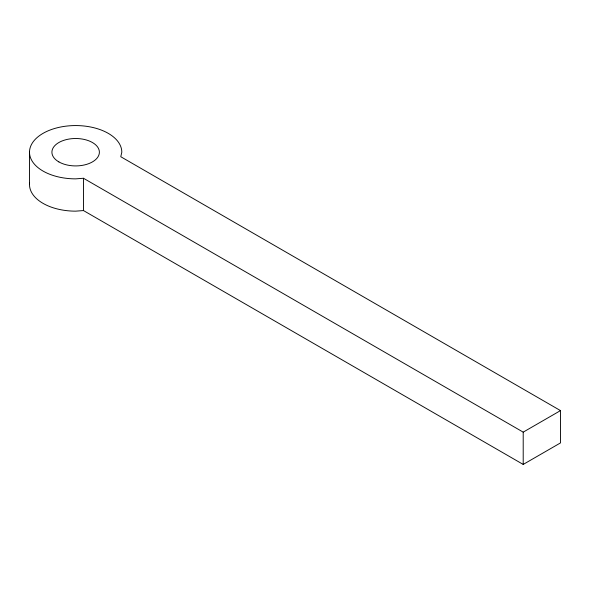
<?xml version="1.0" encoding="UTF-8"?>
<svg xmlns="http://www.w3.org/2000/svg" width="590" height="590" viewBox="0 0 590 590"><rect width="100%" height="100%" fill="white"/><g stroke="black" fill="none" stroke-linecap="round" stroke-linejoin="round"><path stroke-width="0.89" d="M29.5 184.508L29.5 152.213A46.153 26.646 0 0 0 75.653 178.859L83.478 178.261L523.205 432.138L560.5 410.603L560.5 442.906L523.205 464.433L83.478 210.564L75.653 211.154A46.153 26.646 0 0 1 29.596 182.775M560.5 410.603L120.773 156.726L121.806 152.213A46.153 26.646 0 0 0 75.653 125.567A46.153 26.646 0 0 0 29.5 152.213M523.205 432.138L523.205 464.433M83.478 178.261L83.478 210.564M58.867 161.903A23.733 13.703 0 0 0 98.574 155.76A23.733 13.703 0 0 0 69.509 138.975A23.733 13.703 0 0 0 58.867 161.903"/></g></svg>
